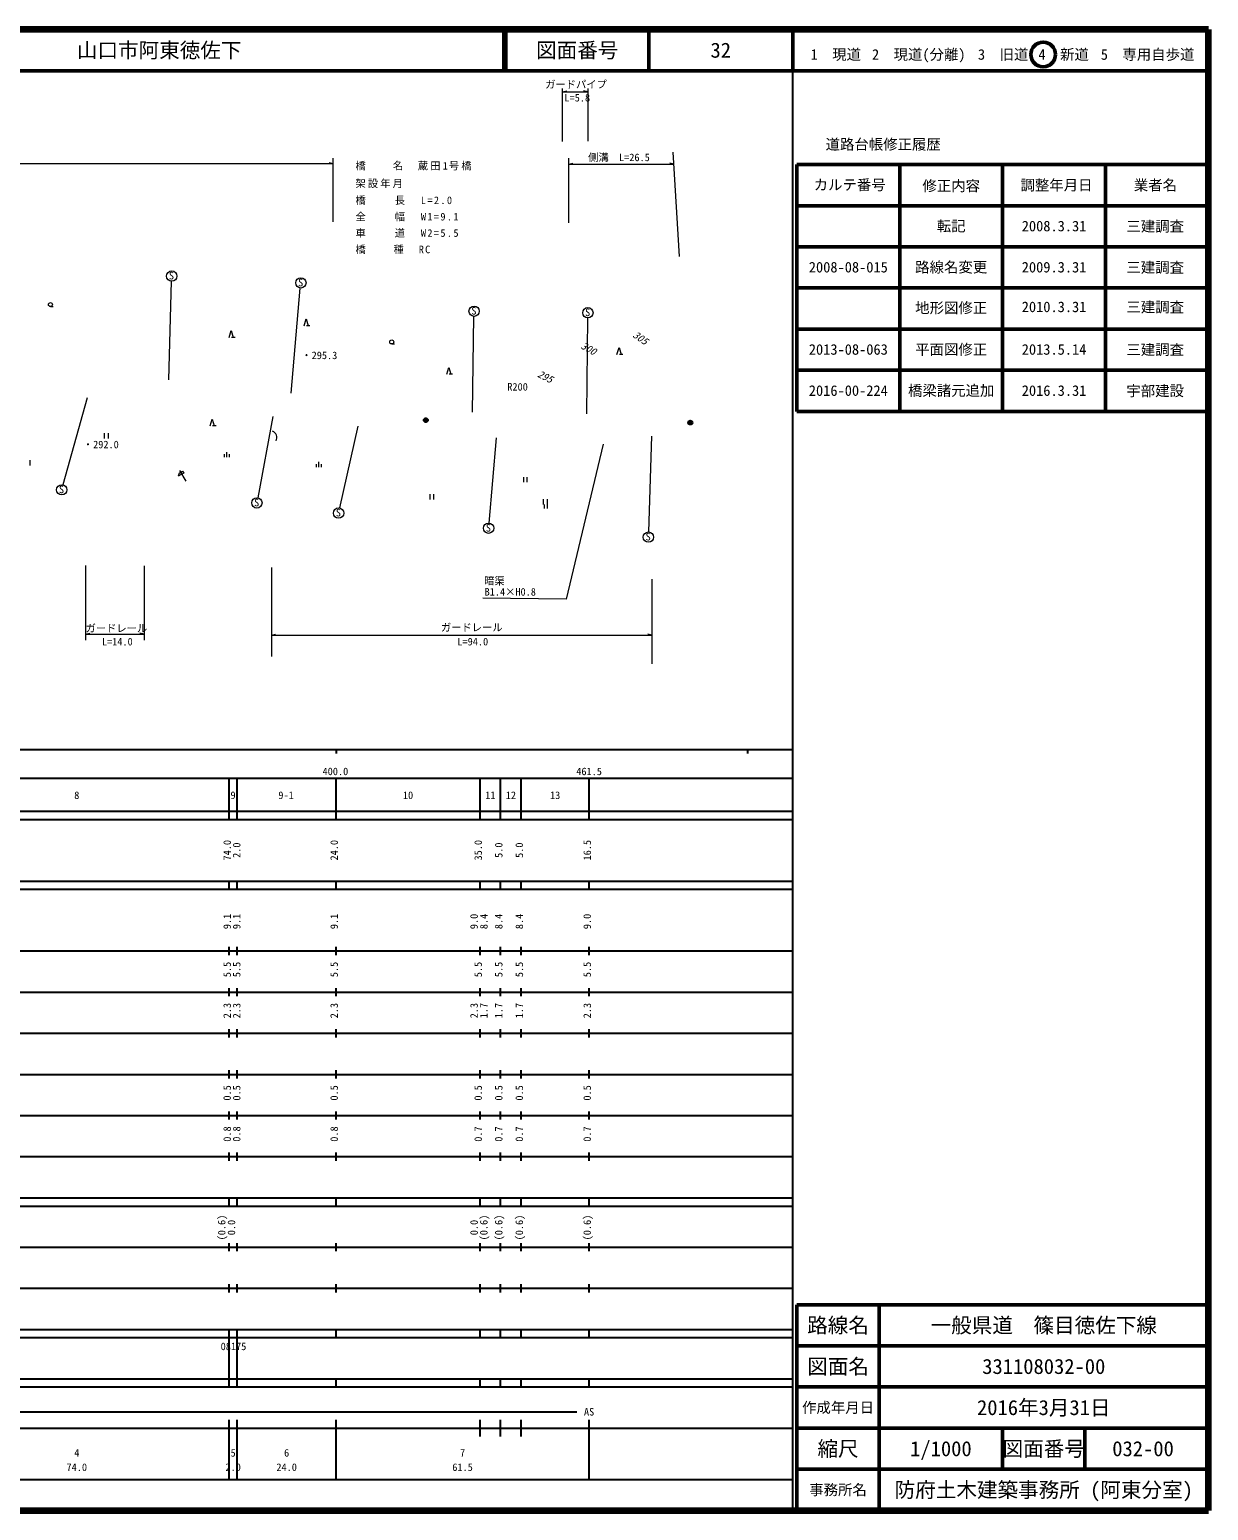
# Model space of a CAD drawing. Units: millimetres on the paper, with parts at other scales. Extents: x 40 to 680, y 20 to 380.
# Drawn here: x 393.5 to 680, y 20 to 380 of the extents above; entities that cross this region are included whole.
import ezdxf
from ezdxf.enums import TextEntityAlignment as Align

# ---------------------------------------------------------------- set-up
doc = ezdxf.new("R2010")
doc.units = ezdxf.units.MM
doc.header["$PDMODE"] = 32
doc.header["$PDSIZE"] = 0.5
for name, color, linetype, lineweight in [('M-BGD', 7, 'Continuous', 13), ('M-BMK-SRVR', 3, 'Continuous', 25), ('M-STR-HTXT', 7, 'Continuous', 13), ('M-TTL', 2, 'Continuous', 140), ('M-TTL-BAND', 7, 'Continuous', 25), ('M-TTL-FRAM', 2, 'Continuous', 50), ('M-TTL-LINE', 7, 'Continuous', 50)]:
    doc.layers.add(name, color=color, linetype=linetype, lineweight=lineweight)
doc.layers.add('M-TTL-TXT', color=7, linetype='Continuous')
doc.styles.add('ＭＳ ゴシック', font='')
doc.styles.get('ＭＳ ゴシック').set_extended_font_data('MS Gothic')

msp = doc.modelspace()

# ---------------------------------------------------------------- linework, layer by layer
at = {"layer": 'M-BGD'}
for p, q in [((427.404, 294.845), (428, 318.843)), ((457.129, 291.652), (459.32, 317.18)), ((398.607, 312.666), (399.257, 312.666)), ((460.26, 308.016), (460.759, 309.68)), ((460.759, 309.68), (461.258, 308.016)), ((501.14, 286.961), (501.505, 310.282)), ((528.962, 286.605), (529.159, 309.924)), ((442.043, 305.173), (442.542, 306.837)), ((442.542, 306.837), (443.041, 305.173)), ((461.674, 308.016), (460.842, 308.016)), ((443.457, 305.173), (442.625, 305.173)), ((481.536, 303.572), (482.186, 303.572)), ((536.278, 301.026), (536.777, 302.69)), ((536.777, 302.69), (537.276, 301.026)), ((537.692, 301.026), (536.86, 301.026)), ((494.917, 296.197), (495.416, 297.861)), ((495.416, 297.861), (495.915, 296.197)), ((496.331, 296.197), (495.499, 296.197)), ((407.555, 290.442), (401.634, 269.332)), ((437.422, 283.668), (437.921, 285.332)), ((437.921, 285.332), (438.42, 283.668)), ((452.636, 285.905), (448.958, 266.162)), ((411.69, 281.883), (411.69, 280.583)), ((412.665, 280.583), (412.665, 281.883)), ((438.836, 283.668), (438.004, 283.668)), ((473.284, 283.621), (468.858, 263.7)), ((544.643, 281.156), (543.92, 257.878)), ((441.483, 276.036), (441.483, 277.286)), ((506.881, 280.741), (505.15, 260.029)), ((393.666, 274.057), (393.666, 275.357)), ((440.858, 276.036), (440.858, 276.786)), ((442.108, 276.036), (442.108, 276.786)), ((463.222, 273.637), (463.222, 274.387)), ((463.847, 273.637), (463.847, 274.887)), ((464.472, 273.637), (464.472, 274.387)), ((429.859, 272.13), (429.676, 271.447)), ((429.859, 272.13), (429.676, 271.447)), ((430.542, 271.947), (429.676, 271.447)), ((430.542, 271.947), (429.676, 271.447)), ((429.859, 272.13), (430.292, 272.38)), ((429.859, 272.13), (430.292, 272.38)), ((431.542, 270.215), (430.042, 272.813)), ((431.542, 270.215), (430.042, 272.813)), ((430.292, 272.38), (430.725, 272.63)), ((430.292, 272.38), (430.725, 272.63)), ((430.975, 272.197), (430.542, 271.947)), ((430.975, 272.197), (430.542, 271.947)), ((430.725, 272.63), (430.975, 272.197)), ((430.725, 272.63), (430.975, 272.197)), ((513.538, 271.177), (513.538, 269.977)), ((514.438, 269.977), (514.438, 271.177)), ((490.774, 267.033), (490.774, 265.733)), ((491.749, 265.733), (491.749, 267.033)), ((518.378, 265.879), (518.378, 264.579)), ((518.603, 264.579), (518.603, 263.579)), ((519.353, 264.579), (519.353, 265.879)), ((519.353, 263.579), (519.353, 264.579))]:
    msp.add_line(p, q, dxfattribs=at)
for centre, radius in [((428.064, 320.091), 1.25), ((459.462, 318.422), 1.25), ((398.606, 313.153), 0.487), ((501.557, 311.531), 1.25), ((529.202, 311.173), 1.25), ((481.536, 304.059), 0.487), ((401.337, 268.118), 1.25), ((448.768, 264.927), 1.25), ((468.627, 262.471), 1.25), ((505.081, 258.781), 1.25), ((543.914, 256.628), 1.25)]:
    msp.add_circle(centre, radius, dxfattribs=at)
msp.add_arc((451.904, 280.769), 1.708, 334.60011, 67.45546, dxfattribs=at)
at = {"layer": 'M-BMK-SRVR'}
for centre in [(489.826, 285.048), (554.099, 284.459)]:
    msp.add_circle(centre, 0.5, dxfattribs=at)
for p in [(489.826, 285.048), (554.099, 284.459)]:
    msp.add_point(p, dxfattribs=at)
at = {"layer": 'M-STR-HTXT'}
for p, q in [((523.055, 352.826), (523.055, 365.712)), ((523.055, 364.868), (524.055, 365.118)), ((523.055, 364.868), (529.157, 364.868)), ((529.157, 364.868), (528.157, 365.118)), ((529.157, 365.697), (529.157, 352.841)), ((551.491, 324.836), (549.918, 350.24)), ((467.296, 347.369), (88.364, 347.369)), ((467.296, 347.369), (466.296, 347.619)), ((467.296, 333.295), (467.296, 348.738)), ((524.575, 332.995), (524.575, 348.752)), ((524.575, 347.297), (525.575, 347.547)), ((524.575, 347.297), (550.128, 347.297)), ((550.128, 347.297), (549.128, 347.547)), ((407.132, 249.752), (407.132, 231.55)), ((421.35, 249.619), (421.35, 231.55)), ((452.33, 249.219), (452.33, 227.584)), ((544.77, 246.42), (544.77, 225.803)), ((407.132, 232.99), (408.132, 233.24)), ((407.132, 232.99), (421.35, 232.99)), ((421.35, 232.99), (420.35, 233.24)), ((452.33, 232.79), (453.33, 233.04)), ((452.33, 232.79), (544.77, 232.79)), ((544.77, 232.79), (543.77, 233.04))]:
    msp.add_line(p, q, dxfattribs=at)
msp.add_lwpolyline([(532.89, 279.226), (523.964, 241.548), (503.703, 241.785)], dxfattribs=at)
at = {"layer": 'M-TTL'}
for p, q in [((680, 380), (40, 380)), ((680, 20), (680, 380)), ((40, 20), (680, 20))]:
    msp.add_line(p, q, dxfattribs=at)
at = {"layer": 'M-TTL', "lineweight": 13}
msp.add_line((453.194, 281.889), (453.314, 281.889), dxfattribs=at)
at = {"layer": 'M-TTL-BAND'}
for p, q in [((579, 20), (579, 370)), ((40, 205), (579, 205)), ((468, 205), (468, 204)), ((568, 205), (568, 204)), ((68, 198), (579, 198)), ((442, 188), (442, 198)), ((444, 188), (444, 198)), ((468, 188), (468, 198)), ((503, 188), (503, 198)), ((508, 188), (508, 198)), ((513, 188), (513, 198)), ((529.5, 188), (529.5, 198)), ((40, 190), (579, 190)), ((40, 188), (579, 188)), ((40, 173), (579, 173)), ((442, 171), (442, 173)), ((444, 171), (444, 173)), ((468, 171), (468, 173)), ((503, 171), (503, 173)), ((508, 171), (508, 173)), ((513, 171), (513, 173)), ((529.5, 171), (529.5, 173)), ((40, 171), (579, 171)), ((40, 156), (579, 156)), ((442, 155), (442, 157)), ((444, 155), (444, 157)), ((468, 155), (468, 157)), ((503, 155), (503, 157)), ((508, 155), (508, 157)), ((513, 155), (513, 157)), ((529.5, 155), (529.5, 157)), ((46, 146), (579, 146)), ((442, 145), (442, 147)), ((444, 145), (444, 147)), ((468, 145), (468, 147)), ((503, 145), (503, 147)), ((508, 145), (508, 147)), ((513, 145), (513, 147)), ((529.5, 145), (529.5, 147)), ((442, 135), (442, 137)), ((444, 135), (444, 137)), ((468, 135), (468, 137)), ((503, 135), (503, 137)), ((508, 135), (508, 137)), ((513, 135), (513, 137)), ((529.5, 135), (529.5, 137)), ((52, 136), (579, 136)), ((46, 126), (579, 126)), ((442, 125), (442, 127)), ((444, 125), (444, 127)), ((468, 125), (468, 127)), ((503, 125), (503, 127)), ((508, 125), (508, 127)), ((513, 125), (513, 127)), ((529.5, 125), (529.5, 127)), ((52, 116), (579, 116)), ((442, 115), (442, 117)), ((444, 115), (444, 117)), ((468, 115), (468, 117)), ((503, 115), (503, 117)), ((508, 115), (508, 117)), ((513, 115), (513, 117)), ((529.5, 115), (529.5, 117)), ((46, 106), (579, 106)), ((442, 105), (442, 107)), ((444, 105), (444, 107)), ((468, 105), (468, 107)), ((503, 105), (503, 107)), ((508, 105), (508, 107)), ((513, 105), (513, 107)), ((529.5, 105), (529.5, 107)), ((40, 96), (579, 96)), ((40, 94), (579, 94)), ((442, 94), (442, 96)), ((444, 94), (444, 96)), ((468, 94), (468, 96)), ((503, 94), (503, 96)), ((508, 94), (508, 96)), ((513, 94), (513, 96)), ((529.5, 94), (529.5, 96)), ((49, 84), (579, 84)), ((442, 83), (442, 85)), ((444, 83), (444, 85)), ((468, 83), (468, 85)), ((503, 83), (503, 85)), ((508, 83), (508, 85)), ((513, 83), (513, 85)), ((529.5, 83), (529.5, 85)), ((40, 74), (579, 74)), ((442, 73), (442, 75)), ((444, 73), (444, 75)), ((468, 73), (468, 75)), ((503, 73), (503, 75)), ((508, 73), (508, 75)), ((513, 73), (513, 75)), ((529.5, 73), (529.5, 75)), ((40, 64), (579, 64)), ((40, 62), (579, 62)), ((442, 62), (442, 64)), ((442, 52), (442, 62)), ((444, 62), (444, 64)), ((444, 52), (444, 62)), ((468, 62), (468, 64)), ((503, 62), (503, 64)), ((508, 62), (508, 64)), ((513, 62), (513, 64)), ((529.5, 62), (529.5, 64)), ((40, 52), (579, 52)), ((442, 50), (442, 52)), ((444, 50), (444, 52)), ((468, 50), (468, 52)), ((503, 50), (503, 52)), ((508, 50), (508, 52)), ((513, 50), (513, 52)), ((529.5, 50), (529.5, 52)), ((40, 50), (579, 50)), ((71, 44), (526.5, 44)), ((40, 40), (579, 40)), ((442, 38), (442, 42)), ((444, 38), (444, 42)), ((468, 27.5), (468, 42)), ((503, 38), (503, 42)), ((508, 38), (508, 42)), ((513, 38), (513, 42)), ((529.5, 27.5), (529.5, 42)), ((442, 27.5), (442, 38)), ((444, 27.5), (444, 38)), ((68, 27.5), (579, 27.5))]:
    msp.add_line(p, q, dxfattribs=at)
at = {"layer": 'M-TTL-FRAM'}
for p, q in [((580, 347.197), (580, 287.197)), ((580, 347.197), (680, 347.197)), ((580, 287.197), (680, 287.197)), ((680, 70), (580, 70)), ((580, 70), (580, 20))]:
    msp.add_line(p, q, dxfattribs=at)
at = {"layer": 'M-TTL-LINE'}
for p, q in [((508.747, 380), (508.747, 370)), ((509.247, 380), (509.247, 370)), ((543.997, 380), (543.997, 370)), ((579, 380), (579, 370)), ((40, 370), (680, 370)), ((605, 347.197), (605, 287.197)), ((630, 347.197), (630, 287.197)), ((655, 347.197), (655, 287.197)), ((580, 337.197), (680, 337.197)), ((580, 327.197), (680, 327.197)), ((580, 317.197), (680, 317.197)), ((580, 307.197), (680, 307.197)), ((580, 297.197), (680, 297.197)), ((600, 70), (600, 20)), ((680, 60), (580, 60)), ((680, 50), (580, 50)), ((680, 40), (580, 40)), ((630, 40), (630, 30)), ((650, 40), (650, 30)), ((680, 30), (580, 30))]:
    msp.add_line(p, q, dxfattribs=at)
msp.add_circle((639.855, 373.958), 3, dxfattribs=at)

# ---------------------------------------------------------------- texts
at = {"layer": 'M-BGD', "style": 'ＭＳ ゴシック'}
for s, p in [('S', (427.386, 318.718)), ('S', (458.784, 317.048)), ('S', (500.878, 310.157)), ('S', (528.523, 309.8)), ('・295.3', (459.57, 299.34)), ('R200', (509.625, 291.693)), ('・292.0', (406.468, 277.669)), ('S', (400.659, 266.744)), ('S', (448.089, 263.553)), ('S', (467.948, 261.098)), ('S', (504.403, 257.407)), ('S', (543.236, 255.254))]:
    msp.add_text(s, height=1.833, dxfattribs=at).set_placement(p, align=Align.BOTTOM_LEFT)
at = {"layer": 'M-BGD', "style": 'ＭＳ ゴシック', "oblique": 15}
for s, rotation, p in [('305', 324.884, (539.629, 304.937)), ('300', 330.498, (527.057, 302.12)), ('295', 333.265, (516.525, 295.168))]:
    msp.add_text(s, height=1.833, rotation=rotation, dxfattribs=at).set_placement(p, align=Align.BOTTOM_LEFT)
at = {"layer": 'M-STR-HTXT', "style": 'ＭＳ ゴシック'}
for s, p in [('ガードパイプ', (518.82, 365.218)), ('L=5.8', (523.511, 361.977)), ('側溝\u3000L=26.5', (529.275, 347.474)), ('暗渠', (503.992, 244.513)), ('B1.4×H0.8', (504.111, 241.852)), ('ガードレール', (407.132, 232.99)), ('ガードレール', (493.482, 233.175)), ('L=14.0', (411.107, 229.729)), ('L=94.0', (497.492, 229.743))]:
    msp.add_text(s, height=1.833, dxfattribs=at).set_placement(p, align=Align.BOTTOM_LEFT)
at = {"layer": 'M-STR-HTXT', "char_height": 1.833, "attachment_point": 7, "style": 'ＭＳ ゴシック'}
for s, insert in [('\\T1.21;橋\u3000\u3000名\u3000蔵田1号橋', (472.739, 345.77)), ('\\T1.2;架設年月\u3000', (472.739, 341.475)), ('\\T1.27;橋\u3000\u3000長\u3000L=2.0', (472.739, 337.376)), ('\\T1.27;全\u3000\u3000幅\u3000W1=9.1', (472.739, 333.396)), ('\\T1.27;車\u3000\u3000道\u3000W2=5.5', (472.739, 329.416)), ('\\T1.23;橋\u3000\u3000種\u3000RC', (472.739, 325.436))]:
    msp.add_mtext(s, dxfattribs=dict(at, insert=insert))
at = {"layer": 'M-TTL-BAND', "style": 'ＭＳ ゴシック'}
for s, p in [('400.0', (467.844, 198.195)), ('461.5', (529.5, 198.195)), ('8', (405, 192.405)), ('9', (442.981, 192.405)), ('9-1', (455.852, 192.405)), ('10', (485.5, 192.405)), ('11', (505.5, 192.405)), ('12', (510.5, 192.405)), ('13', (521.25, 192.405)), ('AS', (529.5, 42.5)), ('4', (405, 32.523)), ('5', (443, 32.523)), ('6', (456, 32.523)), ('7', (498.75, 32.523)), ('74.0', (405, 29.033)), ('2.0', (443, 29.033)), ('24.0', (456, 29.033)), ('61.5', (498.75, 29.033))]:
    msp.add_text(s, height=1.833, dxfattribs=at).set_placement(p, align=Align.BOTTOM_CENTER)
for s, p in [('74.0', (443, 180.5)), ('2.0', (445.315, 180.5)), ('24.0', (469, 180.5)), ('35.0', (504, 180.5)), ('5.0', (509, 180.5)), ('5.0', (514, 180.5)), ('16.5', (530.5, 180.5)), ('9.1', (443, 163.174)), ('9.1', (445.315, 163.174)), ('9.1', (469, 163.174)), ('9.0', (503, 163.174)), ('8.4', (505.37, 163.174)), ('8.4', (509, 163.174)), ('8.4', (514, 163.174)), ('9.0', (530.5, 163.174)), ('5.5', (443, 151.5)), ('5.5', (445.315, 151.5)), ('5.5', (469, 151.5)), ('5.5', (504, 151.5)), ('5.5', (509, 151.5)), ('5.5', (514, 151.5)), ('5.5', (530.5, 151.5)), ('2.3', (443, 141.5)), ('2.3', (445.315, 141.5)), ('2.3', (469, 141.5)), ('2.3', (503, 141.5)), ('1.7', (505.37, 141.5)), ('1.7', (509, 141.5)), ('1.7', (514, 141.5)), ('2.3', (530.5, 141.5)), ('0.5', (443, 121.5)), ('0.5', (445.315, 121.5)), ('0.5', (469, 121.5)), ('0.5', (504, 121.5)), ('0.5', (509, 121.5)), ('0.5', (514, 121.5)), ('0.5', (530.5, 121.5)), ('0.8', (443, 111.5)), ('0.8', (445.315, 111.5)), ('0.8', (469, 111.5)), ('0.7', (504, 111.5)), ('0.7', (509, 111.5)), ('0.7', (514, 111.5)), ('0.7', (530.5, 111.5)), ('(0.6)', (441.669, 88.764)), ('0.0', (444.039, 88.764)), ('0.0', (503, 88.764)), ('(0.6)', (505.37, 88.764)), ('(0.6)', (509, 88.764)), ('(0.6)', (514, 88.764)), ('(0.6)', (530.5, 88.764))]:
    msp.add_text(s, height=1.833, rotation=90, dxfattribs=at).set_placement(p, align=Align.BOTTOM_CENTER)
msp.add_text('08175', height=1.833, dxfattribs=at).set_placement((439.96, 58.405), align=Align.BOTTOM_LEFT)
at = {"layer": 'M-TTL-TXT', "style": 'ＭＳ ゴシック'}
msp.add_text('山口市阿東徳佐下', height=3.666, dxfattribs=at).set_placement((405.024, 375), align=Align.MIDDLE_LEFT)
for s, height, p in [('図面番号', 3.666, (526.622, 375)), ('32', 3.666, (561.497, 375)), ('1\u3000現道', 2.566, (589.448, 373.958)), ('2\u3000現道(分離)', 2.566, (609.619, 373.958)), ('3\u3000旧道', 2.566, (630.121, 373.958)), ('4\u3000新道', 2.566, (644.824, 373.958)), ('5\u3000専用自歩道', 2.566, (665.228, 373.958)), ('道路台帳修正履歴', 2.566, (600.968, 352.113)), ('カルテ番号', 2.566, (592.839, 342.277)), ('修正内容', 2.566, (617.509, 342.023)), ('調整年月日', 2.566, (643.089, 342.197)), ('業者名', 2.566, (667.134, 342.197)), ('転記', 2.566, (617.5, 332.245)), ('2008.3.31', 2.566, (642.5, 332.245)), ('三建調査', 2.566, (667.077, 332.189)), ('2008-08-015', 2.566, (592.5, 322.245)), ('路線名変更', 2.566, (617.5, 322.245)), ('2009.3.31', 2.566, (642.5, 322.245)), ('三建調査', 2.566, (667.077, 322.189)), ('地形図修正', 2.566, (617.5, 312.367)), ('2010.3.31', 2.566, (642.5, 312.6)), ('三建調査', 2.566, (667.077, 312.543)), ('2013-08-063', 2.566, (592.5, 302.245)), ('平面図修正', 2.566, (617.5, 302.245)), ('2013.5.14', 2.566, (642.5, 302.245)), ('三建調査', 2.566, (667.077, 302.189)), ('2016-00-224', 2.566, (592.5, 292.245)), ('橋梁諸元追加', 2.566, (617.5, 292.245)), ('2016.3.31', 2.566, (642.5, 292.245)), ('宇部建設', 2.566, (667.077, 292.189)), ('路線名', 3.666, (590, 65)), ('路線名', 3.666, (590, 65)), ('一般県道\u3000篠目徳佐下線', 3.666, (640, 65)), ('図面名', 3.666, (590, 55)), ('図面名', 3.666, (590, 55)), ('331108032-00', 3.666, (640, 55)), ('2016年3月31日', 3.666, (640, 45)), ('作成年月日', 2.566, (590, 45)), ('作成年月日', 2.566, (590, 45)), ('縮尺', 3.666, (590, 35)), ('縮尺', 3.666, (590, 35)), ('1/1000', 3.666, (615, 35)), ('図面番号', 3.666, (640, 35)), ('図面番号', 3.666, (640, 35)), ('032-00', 3.666, (664.125, 35)), ('事務所名', 2.566, (590, 25)), ('事務所名', 2.566, (590, 25)), ('防府土木建築事務所 (阿東分室)', 3.666, (640, 25))]:
    msp.add_text(s, height=height, dxfattribs=at).set_placement(p, align=Align.MIDDLE_CENTER)

doc.saveas('drawing.dxf')
